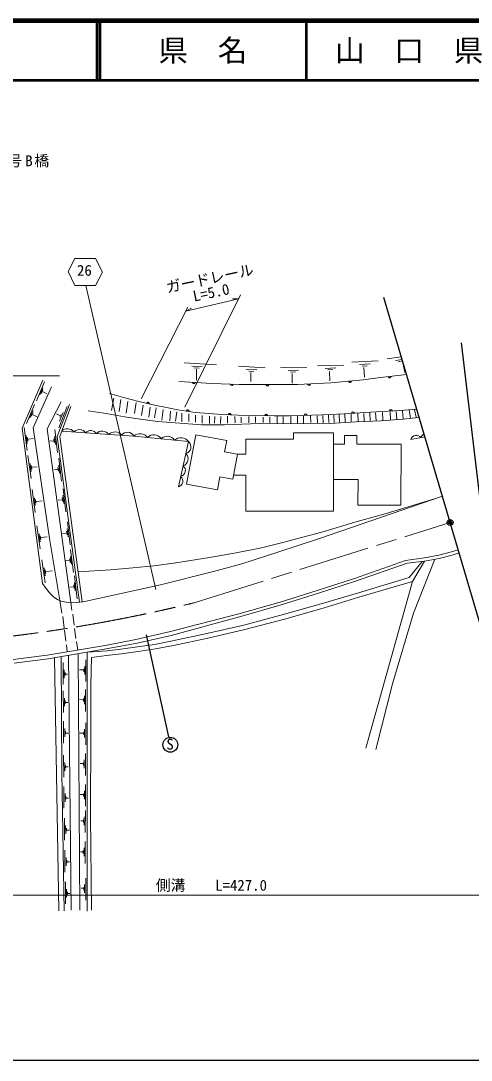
# Model space of a CAD drawing. Units: millimetres, scale not verified. Extents: x 40000 to 680000, y 20000 to 380000.
# Drawn here: x 284949 to 360832, y 205000 to 380000 of the extents above; entities that cross this region are included whole.
import ezdxf
from ezdxf.enums import TextEntityAlignment as Align

# ---------------------------------------------------------------- set-up
doc = ezdxf.new("R2010")
doc.units = ezdxf.units.MM
doc.header["$LTSCALE"] = 1000
doc.header["$PDMODE"] = 32
doc.header["$PDSIZE"] = 500
doc.linetypes.add('CHAIN', pattern=[18.5, 12, -1.5, 3.5, -1.5])
for name, color, linetype, lineweight in [('M-BGD', 7, 'Continuous', 13), ('M-BMK', 2, 'CHAIN', 13), ('M-BMK-SRVR', 3, 'Continuous', 25), ('M-STR-HTXT', 7, 'Continuous', 13), ('M-STR-STRC', 7, 'Continuous', 13), ('M-TTL', 2, 'Continuous', 140), ('M-TTL-BAND', 7, 'Continuous', 25), ('M-TTL-LINE', 7, 'Continuous', 50), ('M-WORK', 1, 'Continuous', 13)]:
    doc.layers.add(name, color=color, linetype=linetype, lineweight=lineweight)
doc.layers.add('M-OTRS', color=6, linetype='Continuous')
doc.layers.add('M-TTL-TXT', color=7, linetype='Continuous')
doc.styles.add('ＭＳ ゴシック', font='')
doc.styles.add('ＭＳ 明朝', font='')
doc.styles.get('ＭＳ ゴシック').set_extended_font_data('MS Gothic')
doc.styles.get('ＭＳ 明朝').set_extended_font_data('MS Mincho')

msp = doc.modelspace()

# ---------------------------------------------------------------- linework, layer by layer
at = {"layer": 'M-BGD'}
for p, q in [((321653, 333215), (320623, 333203)), ((312464, 322415), (317946, 322103)), ((334916, 321930), (339382, 322040)), ((340707, 322547), (345172, 322725)), ((343795, 322223), (342032, 322108)), ((346698, 323067), (349059, 323433)), ((349191, 322985), (348064, 322782)), ((348537, 322582), (349267, 322725)), ((349302, 322408), (349646, 320787)), ((315506, 321795), (313740, 321851)), ((314160, 321556), (315001, 321542)), ((314539, 321360), (314539, 319468)), ((321647, 321840), (326108, 321587)), ((324689, 321220), (322923, 321276)), ((323343, 320982), (324184, 320968)), ((323722, 320785), (323722, 319267)), ((328687, 321662), (333154, 321566)), ((331749, 321150), (329982, 321143)), ((330413, 320864), (331254, 320879)), ((330686, 320615), (330659, 318994)), ((337998, 321559), (336233, 321471)), ((336676, 321212), (337516, 321267)), ((336961, 320977), (337009, 319356)), ((342479, 321856), (343317, 321923)), ((342766, 321625), (342839, 320005)), ((345575, 319918), (349936, 320453)), ((288659, 319488), (285198, 311391)), ((287576, 316034), (288933, 319236)), ((311580, 319256), (317164, 318951)), ((317164, 318951), (321727, 318783)), ((321727, 318783), (323999, 318762)), ((323999, 318762), (331569, 318762)), ((331569, 318762), (337163, 319035)), ((337163, 319035), (342652, 319540)), ((342652, 319540), (345575, 319918)), ((290137, 318386), (287059, 311467)), ((288681, 318226), (288144, 317006)), ((288437, 317277), (288675, 317854)), ((288694, 317504), (289355, 317205)), ((299914, 317224), (302260, 316598)), ((285921, 312171), (287278, 315374)), ((291738, 315837), (289411, 311294)), ((293136, 315373), (291075, 309990)), ((292766, 315039), (291336, 311459)), ((293381, 315051), (291503, 309990)), ((300627, 316461), (300248, 314400)), ((301832, 316223), (301510, 314232)), ((302260, 316598), (304849, 315925)), ((302996, 315928), (302716, 313923)), ((304104, 313867), (304412, 315732)), ((304849, 315925), (307784, 315214)), ((305590, 315269), (305295, 313559)), ((307784, 315214), (309779, 314813)), ((287027, 314364), (286490, 313144)), ((286783, 313414), (287021, 313991)), ((287040, 313642), (287701, 313342)), ((291519, 313550), (290977, 313805)), ((291494, 312610), (292102, 314031)), ((291513, 313244), (291737, 313737)), ((296305, 314324), (299333, 313862)), ((299333, 313862), (302446, 313294)), ((302446, 313294), (305116, 312936)), ((306515, 313278), (306767, 314975)), ((307763, 314835), (307496, 313166)), ((308688, 312746), (308955, 314540)), ((309779, 314813), (311419, 314518)), ((310160, 314288), (310076, 312647)), ((311212, 314162), (311001, 312605)), ((311419, 314518), (314322, 314070)), ((312067, 313951), (312067, 312493)), ((313287, 313825), (313245, 312521)), ((314322, 314070), (315906, 313915)), ((314380, 312423), (314394, 313587)), ((315530, 313531), (315502, 312241)), ((315906, 313915), (317364, 313803)), ((316750, 313447), (316736, 312213)), ((317364, 313803), (318864, 313719)), ((317633, 313405), (317605, 312227)), ((318628, 313391), (318586, 312213)), ((318864, 313719), (321556, 313621)), ((319792, 313419), (319792, 312269)), ((321040, 312311), (320984, 313405)), ((321556, 313621), (324290, 313523)), ((322063, 313278), (322077, 312297)), ((323367, 312311), (323367, 313362)), ((324290, 313523), (327626, 313467)), ((324465, 313348), (324475, 312339)), ((325774, 313283), (325783, 312348)), ((326923, 313339), (326923, 312283)), ((327626, 313467), (330150, 313495)), ((328119, 313472), (328120, 312270)), ((329124, 313341), (329131, 312250)), ((330150, 313495), (335772, 313677)), ((330458, 313434), (330470, 312269)), ((331561, 313431), (331571, 312166)), ((332580, 313440), (332598, 312281)), ((333757, 313515), (333804, 312347)), ((334893, 313506), (334921, 312337)), ((335772, 313677), (339403, 313845)), ((335837, 313534), (335884, 312328)), ((336809, 313581), (336865, 312356)), ((337697, 313599), (337768, 312344)), ((338579, 313702), (338647, 312418)), ((339403, 313845), (343944, 314085)), ((339532, 313758), (339576, 312475)), ((340597, 313777), (340629, 312493)), ((341750, 313864), (341812, 312574)), ((342747, 313892), (342803, 312602)), ((343732, 313967), (343831, 312646)), ((343944, 314085), (348802, 314380)), ((344722, 314011), (344816, 312702)), ((345881, 314073), (345956, 312752)), ((347184, 314166), (347233, 312852)), ((348187, 314229), (348280, 312951)), ((348802, 314380), (351653, 314622)), ((349227, 314322), (349352, 312995)), ((350405, 314422), (350580, 313176)), ((351284, 314503), (351570, 313288)), ((286052, 307665), (285505, 311535)), ((305116, 312936), (308019, 312537)), ((308019, 312537), (315379, 311990)), ((315379, 311990), (319291, 311969)), ((319291, 311969), (325116, 312179)), ((325116, 312179), (330815, 312158)), ((330815, 312158), (336998, 312221)), ((336998, 312221), (341456, 312453)), ((341456, 312453), (345641, 312642)), ((345641, 312642), (349300, 312915)), ((349300, 312915), (352062, 313234)), ((285198, 311391), (288592, 285235)), ((285883, 310161), (286052, 308838)), ((286164, 309221), (286070, 309838)), ((287059, 311467), (289762, 292848)), ((289411, 311294), (293370, 282051)), ((290780, 308684), (290638, 310010)), ((290661, 311183), (291131, 307303)), ((291075, 309990), (294867, 282105)), ((291503, 309990), (295317, 282161)), ((291852, 310929), (303995, 310074)), ((303995, 310074), (313206, 309149)), ((312870, 302001), (314433, 310315)), ((314433, 310315), (319652, 309334)), ((330900, 309558), (330903, 310634)), ((330903, 310634), (337633, 310618)), ((337603, 297425), (337633, 310618)), ((339466, 308734), (339469, 310191)), ((339469, 310191), (341565, 310186)), ((341562, 308729), (341565, 310186)), ((350646, 309530), (353030, 309945)), ((286267, 309548), (287100, 309645)), ((290409, 309304), (289858, 309251)), ((290518, 309629), (290600, 309010)), ((313206, 309149), (311492, 301546)), ((319293, 307425), (319652, 309334)), ((322873, 307011), (322879, 309576)), ((322879, 309576), (330900, 309558)), ((337629, 308738), (339466, 308734)), ((341562, 308729), (349010, 308712)), ((348986, 298448), (349010, 308712)), ((286676, 302948), (286129, 306818)), ((291361, 306357), (291831, 302477)), ((319293, 307425), (321481, 307014)), ((320695, 302833), (321481, 307014)), ((321481, 307014), (322873, 307011)), ((286507, 305444), (286676, 304121)), ((286788, 304505), (286694, 305122)), ((286891, 304832), (287724, 304929)), ((291218, 304803), (291299, 304184)), ((291480, 303858), (291338, 305184)), ((291109, 304478), (290557, 304425)), ((318088, 301020), (318506, 303244)), ((318506, 303244), (320695, 302833)), ((320825, 303524), (322865, 303519)), ((322851, 297459), (322865, 303519)), ((337615, 302785), (341764, 302776)), ((341754, 298465), (341764, 302776)), ((287401, 297207), (286854, 301077)), ((292071, 301225), (292541, 297346)), ((312870, 302001), (318088, 301020)), ((287233, 299703), (287401, 298380)), ((287513, 298764), (287420, 299380)), ((291819, 299347), (291268, 299294)), ((291928, 299672), (292009, 299053)), ((292190, 298727), (292048, 300053)), ((335289, 292860), (355976, 299942)), ((346485, 297051), (354665, 299493)), ((287616, 299091), (288579, 299203)), ((341754, 298465), (348986, 298448)), ((322851, 297459), (337603, 297425)), ((341249, 295579), (346485, 297051)), ((288197, 291102), (287650, 294971)), ((292657, 294071), (292738, 293452)), ((292919, 293126), (292777, 294452)), ((292800, 295625), (293270, 291745)), ((335676, 293918), (341249, 295579)), ((288029, 293597), (288197, 292275)), ((288309, 292658), (288215, 293275)), ((288412, 292985), (289374, 293097)), ((289762, 292848), (291525, 282395)), ((292548, 293746), (291997, 293693)), ((328244, 290526), (335289, 292860)), ((329325, 292193), (332248, 293013)), ((332248, 293013), (335676, 293918)), ((293347, 290996), (293817, 287116)), ((321250, 290427), (325498, 291247)), ((322187, 288570), (328244, 290526)), ((325498, 291247), (329325, 292193)), ((355365, 290056), (357510, 290582)), ((357510, 290582), (358625, 290943)), ((289048, 285392), (288502, 289262)), ((293095, 289117), (292543, 289064)), ((293204, 289442), (293285, 288823)), ((293466, 288497), (293324, 289823)), ((311092, 288744), (316749, 289649)), ((316749, 289649), (321250, 290427)), ((341175, 286097), (349777, 289147)), ((349777, 289147), (352968, 289572)), ((350059, 288660), (352962, 288996)), ((352584, 288953), (350370, 286293)), ((352962, 288996), (350932, 285602)), ((351110, 280256), (354717, 289339)), ((352962, 288996), (355443, 289480)), ((352968, 289572), (355365, 290056)), ((355443, 289480), (357630, 290006)), ((357630, 290006), (358784, 290405)), ((288880, 287888), (289048, 286565)), ((289161, 286948), (289067, 287565)), ((289263, 287275), (290226, 287388)), ((294622, 287233), (300052, 287546)), ((300052, 287546), (303816, 287882)), ((303816, 287882), (307391, 288240)), ((307391, 288240), (311092, 288744)), ((308476, 285032), (317392, 287266)), ((317392, 287266), (322187, 288570)), ((341353, 285632), (350059, 288660)), ((294125, 284076), (293983, 285402)), ((294006, 286575), (294476, 282695)), ((334887, 284078), (341175, 286097)), ((335086, 283613), (341353, 285632)), ((350370, 286293), (341837, 283712)), ((350932, 285602), (341914, 282954)), ((350932, 285602), (343083, 257517)), ((288592, 285235), (289752, 283766)), ((289752, 283766), (290528, 282977)), ((293754, 284696), (293202, 284643)), ((293863, 285021), (293944, 284402)), ((295482, 282182), (308476, 285032)), ((328642, 282144), (334887, 284078)), ((328825, 281668), (335086, 283613)), ((341837, 283712), (335949, 281967)), ((290528, 282977), (291136, 282575)), ((291136, 282575), (291762, 282285)), ((291762, 282285), (292594, 282145)), ((292594, 282145), (293519, 282033)), ((293519, 282033), (294370, 282042)), ((294370, 282042), (295482, 282182)), ((321660, 280156), (328642, 282144)), ((335949, 281967), (329388, 280074)), ((341914, 282954), (336047, 281187)), ((310146, 277181), (321660, 280156)), ((321822, 279628), (328825, 281668)), ((329388, 280074), (322301, 278202)), ((336047, 281187), (329580, 279326)), ((347573, 268345), (351110, 280256)), ((310292, 276520), (321822, 279628)), ((329580, 279326), (322472, 277486)), ((304342, 275814), (310146, 277181)), ((304530, 275196), (310292, 276520)), ((316286, 276856), (310524, 275616)), ((322301, 278202), (316286, 276856)), ((322472, 277486), (316437, 276077)), ((289410, 273201), (299189, 274804)), ((299189, 274804), (304342, 275814)), ((299346, 274270), (304530, 275196)), ((307496, 275006), (304636, 274606)), ((310524, 275616), (307496, 275006)), ((310695, 274836), (307625, 274268)), ((316437, 276077), (310695, 274836)), ((283690, 272444), (289410, 273201)), ((289588, 272588), (299346, 274270)), ((293410, 230270), (293016, 273179)), ((294907, 230249), (294603, 273453)), ((296121, 230098), (296154, 273720)), ((299511, 273948), (296154, 273720)), ((299381, 273154), (296879, 272796)), ((301926, 273427), (299381, 273154)), ((301818, 274207), (299511, 273948)), ((304636, 274606), (301818, 274207)), ((304744, 273806), (301926, 273427)), ((307625, 274268), (304744, 273806)), ((283826, 271831), (289588, 272588)), ((291361, 230167), (290644, 272770)), ((291760, 272962), (291883, 253487)), ((292088, 268278), (292074, 271966)), ((295726, 271358), (295722, 269965)), ((295926, 272427), (295905, 268739)), ((296733, 268168), (296879, 272796)), ((292278, 269349), (292269, 270742)), ((292411, 269787), (292411, 270303)), ((292506, 269991), (292847, 269991)), ((295492, 270718), (294866, 270736)), ((295589, 270921), (295584, 270406)), ((296733, 260619), (296733, 268168)), ((344771, 257312), (347573, 268345)), ((292123, 263519), (292109, 267206)), ((295661, 266341), (295657, 264948)), ((295861, 267410), (295839, 263723)), ((292313, 264589), (292304, 265982)), ((292446, 265028), (292446, 265543)), ((292541, 265231), (292882, 265231)), ((295426, 265701), (294816, 265709)), ((295524, 265904), (295519, 265389)), ((292165, 258373), (292151, 262061)), ((292355, 259444), (292346, 260837)), ((295903, 261784), (295881, 258097)), ((292488, 259882), (292488, 260397)), ((292583, 260086), (292924, 260086)), ((295468, 260076), (294923, 260081)), ((295566, 260278), (295561, 259763)), ((295703, 260715), (295699, 259323)), ((296718, 246087), (296733, 260619)), ((292186, 252671), (292172, 256358)), ((295647, 255570), (295643, 254177)), ((295847, 256639), (295825, 252952)), ((292376, 253742), (292367, 255134)), ((292509, 254180), (292509, 254695)), ((292604, 254383), (292945, 254383)), ((295412, 254931), (294934, 254929)), ((295510, 255133), (295505, 254618)), ((291883, 253487), (292240, 230158)), ((292229, 247423), (292215, 251110)), ((295664, 250364), (295660, 248971)), ((295864, 251433), (295843, 247746)), ((292418, 248493), (292409, 249886)), ((292551, 248932), (292551, 249447)), ((292647, 249135), (292987, 249135)), ((295430, 249724), (294951, 249737)), ((295527, 249927), (295522, 249412)), ((295836, 247031), (295815, 243343)), ((292330, 242043), (292316, 245730)), ((295402, 245322), (295061, 245326)), ((295499, 245525), (295494, 245010)), ((295636, 245962), (295632, 244569)), ((296886, 230288), (296718, 246087)), ((292520, 243113), (292510, 244506)), ((292653, 243552), (292653, 244067)), ((292748, 243755), (293089, 243755)), ((295808, 241815), (295787, 238128)), ((292393, 236676), (292379, 240364)), ((295374, 240107), (295033, 240110)), ((295471, 240309), (295466, 239794)), ((295608, 240746), (295604, 239354)), ((292583, 237747), (292573, 239140)), ((292716, 238185), (292716, 238701)), ((292811, 238389), (293152, 238389)), ((292477, 231342), (292463, 235029)), ((295707, 234585), (295703, 233192)), ((295906, 235654), (295885, 231966)), ((292667, 232413), (292658, 233805)), ((292800, 232851), (292800, 233366)), ((292895, 233054), (293236, 233054)), ((295472, 233945), (295131, 233948)), ((295569, 234148), (295564, 233633))]:
    msp.add_line(p, q, dxfattribs=at)
at = {"layer": 'M-BGD', "lineweight": 25}
msp.add_line((309917, 259464), (306133, 276645), dxfattribs=at)
msp.add_circle((310152, 258107), 1250, dxfattribs=at)
for centre, start, end in [((314116, 319174), 189.55434, 344.19357), ((320489, 318885), 190.56905, 345.20829), ((326499, 318818), 192.68038, 347.31962), ((333517, 318913), 195.47833, 350.11756), ((340417, 319391), 197.93419, 352.57342), ((347070, 320158), 199.67231, 354.31154), ((306393, 315493), 359.07428, 153.71351), ((313054, 314209), 3.89263, 158.53186), ((320127, 313617), 10.5924, 165.23163), ((326296, 313433), 11.71752, 166.35675), ((332926, 313528), 14.5372, 169.17644), ((340910, 313869), 15.7071, 170.34633), ((347305, 314233), 16.14861, 170.78785)]:
    msp.add_arc(centre, 256, start, end, dxfattribs=at)
at = {"layer": 'M-BGD'}
for centre, radius, start, end in [((292801, 309993), 1334, 36.5608, 135.37859), ((294811, 309811), 1354, 38.04622, 133.89317), ((296722, 309839), 1169, 35.62196, 136.31743), ((298650, 309485), 1423, 38.5546, 133.38479), ((300786, 309296), 1485, 38.38797, 133.55142), ((302930, 309538), 1193, 26.6751, 145.26429), ((305046, 308899), 1576, 36.71988, 131.80713), ((307362, 308871), 1433, 31.18743, 137.33958), ((309632, 308584), 1465, 33.07798, 135.44903), ((311931, 308254), 1558, 35.05951, 133.4675), ((351595, 309192), 1007, 39.38481, 160.39116), ((353468, 309483), 1148, 120.98282, 162.36674), ((312436, 308263), 1174, 285.62122, 48.96899), ((311897, 306236), 1238, 288.21954, 46.37066), ((311677, 304261), 1004, 281.84288, 52.74733), ((311266, 302507), 988, 283.26084, 51.32937)]:
    msp.add_arc(centre, radius, start, end, dxfattribs=at)
at = {"layer": 'M-BMK'}
msp.add_line((314328, 282061), (357273, 295536), dxfattribs=at)
msp.add_arc((251369, 538306), 263867, 275.3419, 283.80402, dxfattribs=at)
at = {"layer": 'M-BMK-SRVR'}
for p, q in [((357273, 295536), (346125, 333398)), ((364621, 280111), (359198, 325755)), ((365419, 267871), (357273, 295536))]:
    msp.add_line(p, q, dxfattribs=at)
msp.add_circle((357273, 295536), 500, dxfattribs=at)
msp.add_point((357273, 295536), dxfattribs=at)
at = {"layer": 'M-OTRS'}
msp.add_point((357273, 295536), dxfattribs=at)
at = {"layer": 'M-STR-HTXT'}
for p, q in [((312586, 314951), (321981, 333862)), ((312778, 331136), (321653, 333203)), ((305248, 316328), (313112, 331793)), ((312778, 331136), (313695, 331606)), ((263976, 320233), (291476, 320233)), ((62603, 232768), (489507, 232768))]:
    msp.add_line(p, q, dxfattribs=at)
at = {"layer": 'M-STR-STRC'}
for p, q in [((294035, 339959), (292909, 337794)), ((294035, 339959), (297549, 339959)), ((297549, 339959), (298693, 337652)), ((292909, 337794), (294080, 335417)), ((298693, 337652), (297522, 335417)), ((297522, 335417), (294080, 335417)), ((295903, 335417), (307700, 284244))]:
    msp.add_line(p, q, dxfattribs=at)
at = {"layer": 'M-TTL'}
msp.add_line((680000, 380000), (40000, 380000), dxfattribs=at)
at = {"layer": 'M-TTL-BAND'}
msp.add_line((40000, 205000), (579000, 205000), dxfattribs=at)
at = {"layer": 'M-TTL-LINE'}
for p, q in [((297750, 380000), (297750, 370000)), ((298250, 380000), (298250, 370000)), ((333000, 380000), (333000, 370000)), ((40000, 370000), (680000, 370000))]:
    msp.add_line(p, q, dxfattribs=at)
at = {"layer": 'M-WORK'}
for p, q in [((291525, 282395), (291886, 280254)), ((293370, 282051), (293549, 280727)), ((293948, 278259), (293740, 280096)), ((292018, 279682), (292251, 277822)), ((292305, 277394), (292537, 275546)), ((294243, 276009), (294023, 277689)), ((292635, 274929), (292775, 273752)), ((294583, 274049), (294364, 275523))]:
    msp.add_line(p, q, dxfattribs=at)

# ---------------------------------------------------------------- texts
at = {"layer": 'M-BGD', "style": 'ＭＳ ゴシック'}
msp.add_text('S', height=1833, dxfattribs=at).set_placement((309474, 256734), align=Align.BOTTOM_LEFT)
at = {"layer": 'M-STR-HTXT', "style": 'ＭＳ ゴシック'}
for s, p in [('ガードレール', (309755, 333650)), ('L=5.0', (314271, 332168))]:
    msp.add_text(s, height=1833, rotation=11.926, dxfattribs=at).set_placement(p, align=Align.BOTTOM_LEFT)
msp.add_text('側溝\u3000\u3000L=427.0', height=1833, dxfattribs=at).set_placement((307697, 232992), align=Align.BOTTOM_LEFT)
at = {"layer": 'M-STR-HTXT', "insert": (259791, 355304), "char_height": 1833, "attachment_point": 7, "style": 'ＭＳ ゴシック'}
msp.add_mtext('\\T1.22;橋\u3000\u3000名\u3000引谷2号B橋', dxfattribs=at)
at = {"layer": 'M-STR-STRC', "style": 'ＭＳ 明朝'}
msp.add_text('26', height=1833, dxfattribs=at).set_placement((294423, 336519), align=Align.BOTTOM_LEFT)
at = {"layer": 'M-TTL-TXT', "style": 'ＭＳ ゴシック'}
for s, p in [('県\u3000名', (315625, 375000)), ('山\u3000口\u3000県', (350375, 375000))]:
    msp.add_text(s, height=3666, dxfattribs=at).set_placement(p, align=Align.MIDDLE_CENTER)

doc.saveas('drawing.dxf')
